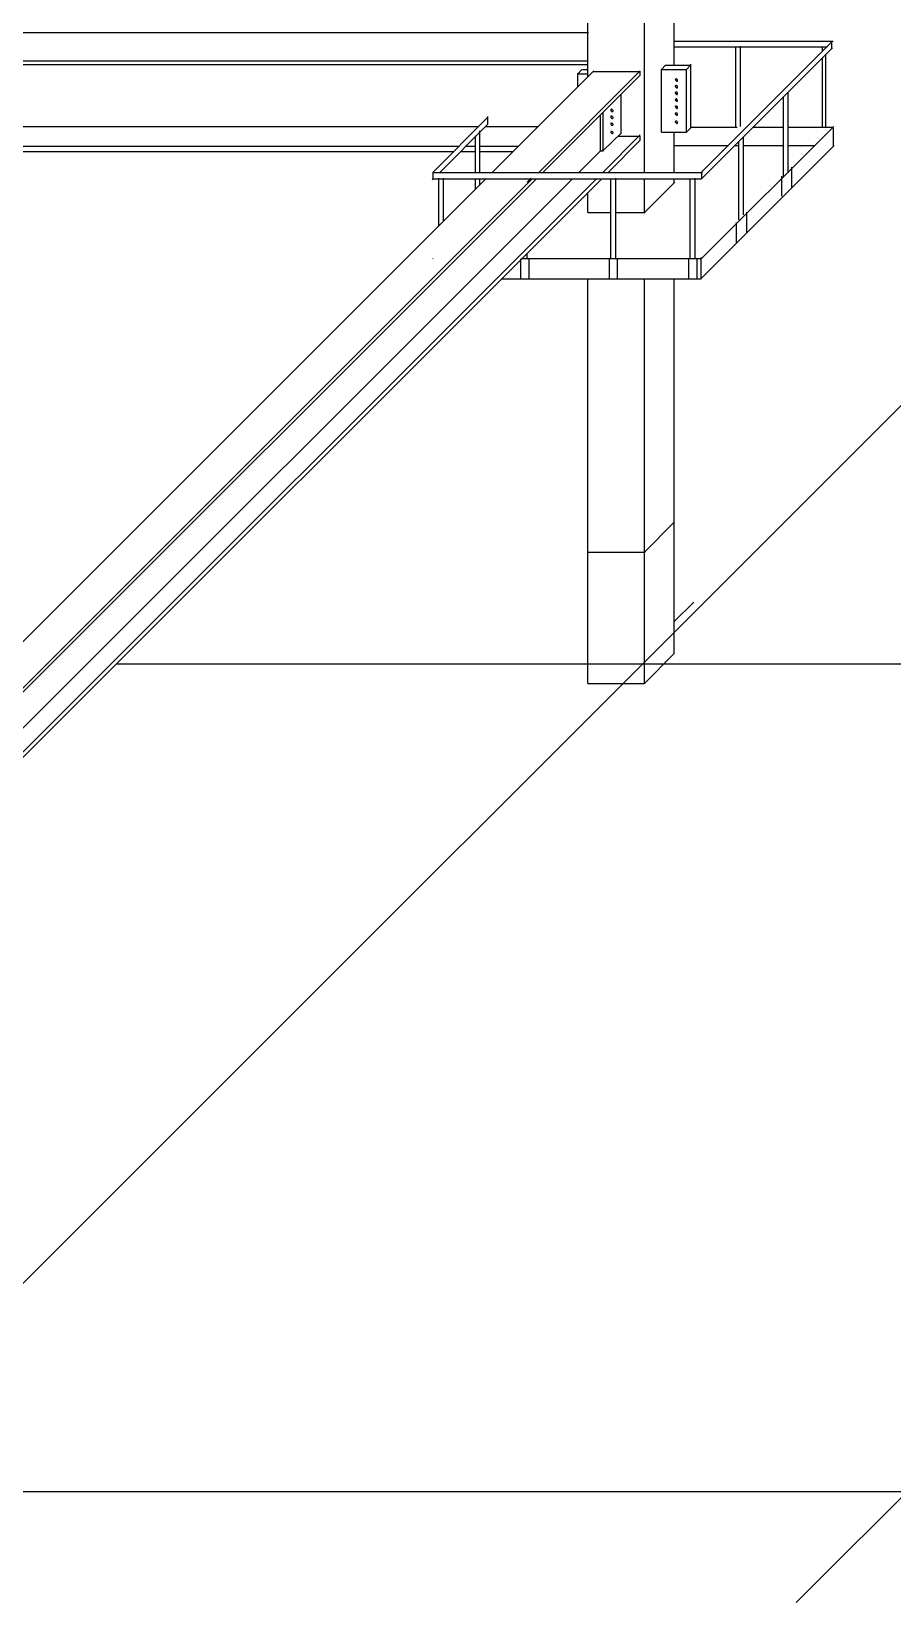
# Model space of a CAD drawing. Header units: metres. Extents: x 0 to 420, y 0 to 297.
# Drawn here: x 212.8 to 274.7, y 84.9 to 197.9 of the extents above; entities that cross this region are included whole.
import ezdxf

# ---------------------------------------------------------------- set-up
doc = ezdxf.new("R2010")
doc.units = ezdxf.units.M

msp = doc.modelspace()

# ---------------------------------------------------------------- linework, layer by layer
for p, q in [((189.16, 84.9), (319.3, 215.03)), ((252.77, 194.69), (252.77, 202.22)), ((256.83, 187.81), (256.83, 202.22)), ((258.97, 195.52), (258.97, 202.22)), ((165.65, 197.87), (252.82, 197.87)), ((258.97, 197.25), (270.39, 197.25)), ((258.97, 196.85), (269.98, 196.85)), ((260.92, 187.81), (270.36, 197.25)), ((260.92, 187.32), (270.36, 196.77)), ((263.41, 191.08), (263.41, 196.87)), ((263.73, 191.11), (263.73, 196.9)), ((269.63, 196.5), (269.63, 196.85)), ((270.31, 196.71), (270.31, 197.25)), ((163.6, 195.83), (252.77, 195.83)), ((260.16, 191.06), (260.16, 195.6)), ((269.63, 191.06), (269.63, 196.04)), ((269.87, 191.06), (269.87, 196.28)), ((163.6, 195.57), (252.77, 195.57)), ((245.89, 187.81), (253.19, 195.11)), ((249.23, 187.81), (256.53, 195.11)), ((249.53, 187.81), (256.53, 194.81)), ((252.04, 194.9), (252.34, 195.22)), ((252.04, 193.96), (252.04, 194.95)), ((252.04, 194.9), (252.77, 194.9)), ((252.37, 195.2), (252.77, 195.2)), ((253.14, 195.07), (256.5, 195.07)), ((256.5, 195.07), (256.5, 194.77)), ((258.05, 195.2), (258.35, 195.52)), ((258.05, 195.2), (259.86, 195.2)), ((258.05, 190.7), (258.05, 195.2)), ((258.35, 195.52), (260.13, 195.52)), ((259.08, 194.52), (259.05, 194.49)), ((259.05, 194.49), (259.05, 194.47)), ((259.05, 194.47), (259.08, 194.44)), ((259.13, 194.55), (259.08, 194.55)), ((259.08, 194.55), (259.08, 194.52)), ((259.16, 194.52), (259.13, 194.55)), ((259.18, 194.49), (259.16, 194.52)), ((259.21, 194.47), (259.18, 194.49)), ((259.21, 194.44), (259.21, 194.47)), ((259.86, 195.22), (260.16, 195.55)), ((259.86, 190.7), (259.86, 195.22)), ((255.15, 190.65), (255.15, 193.42)), ((259.08, 194.03), (259.05, 194.03)), ((259.05, 194.03), (259.05, 193.98)), ((259.05, 193.98), (259.08, 193.95)), ((259.08, 193.57), (259.05, 193.55)), ((259.05, 193.55), (259.05, 193.52)), ((259.05, 193.52), (259.08, 193.46)), ((259.08, 194.44), (259.1, 194.41)), ((259.13, 194.06), (259.08, 194.06)), ((259.08, 194.06), (259.08, 194.03)), ((259.08, 193.95), (259.1, 193.92)), ((259.13, 193.57), (259.08, 193.57)), ((259.08, 193.46), (259.1, 193.44)), ((259.1, 194.41), (259.13, 194.38)), ((259.1, 193.92), (259.13, 193.9)), ((259.1, 193.44), (259.13, 193.41)), ((259.13, 194.38), (259.16, 194.38)), ((259.16, 194.03), (259.13, 194.06)), ((259.13, 193.9), (259.16, 193.9)), ((259.16, 193.57), (259.13, 193.57)), ((259.13, 193.41), (259.16, 193.41)), ((259.16, 194.38), (259.18, 194.38)), ((259.18, 194.03), (259.16, 194.03)), ((259.16, 193.9), (259.18, 193.9)), ((259.18, 193.55), (259.16, 193.57)), ((259.16, 193.41), (259.18, 193.41)), ((259.18, 194.38), (259.21, 194.38)), ((259.21, 193.98), (259.18, 194.03)), ((259.18, 193.9), (259.21, 193.9)), ((259.21, 193.52), (259.18, 193.55)), ((259.18, 193.41), (259.21, 193.44)), ((259.21, 194.41), (259.21, 194.44)), ((259.21, 194.38), (259.21, 194.41)), ((259.21, 193.95), (259.21, 193.98)), ((259.21, 193.92), (259.21, 193.95)), ((259.21, 193.9), (259.21, 193.92)), ((259.21, 193.46), (259.21, 193.52)), ((259.21, 193.44), (259.21, 193.46)), ((267.17, 187.78), (267.17, 193.55)), ((254.44, 192.36), (254.42, 192.33)), ((254.42, 192.33), (254.42, 192.28)), ((254.42, 192.28), (254.42, 192.25)), ((254.42, 192.25), (254.44, 192.22)), ((254.47, 192.36), (254.44, 192.36)), ((254.44, 192.22), (254.47, 192.2)), ((254.5, 192.33), (254.47, 192.36)), ((254.47, 192.2), (254.5, 192.2)), ((254.52, 192.31), (254.5, 192.33)), ((254.5, 192.2), (254.55, 192.2)), ((254.55, 192.28), (254.52, 192.31)), ((254.58, 192.25), (254.55, 192.28)), ((254.55, 192.2), (254.58, 192.22)), ((254.58, 192.22), (254.58, 192.25)), ((259.08, 193.06), (259.05, 193.03)), ((259.05, 193.03), (259.05, 193)), ((259.05, 193), (259.08, 192.98)), ((259.08, 192.57), (259.05, 192.54)), ((259.05, 192.54), (259.05, 192.52)), ((259.05, 192.52), (259.08, 192.49)), ((259.13, 193.09), (259.08, 193.09)), ((259.08, 193.09), (259.08, 193.06)), ((259.08, 192.98), (259.1, 192.95)), ((259.13, 192.57), (259.08, 192.57)), ((259.08, 192.49), (259.1, 192.46)), ((259.1, 192.95), (259.13, 192.92)), ((259.1, 192.46), (259.13, 192.44)), ((259.16, 193.06), (259.13, 193.09)), ((259.13, 192.92), (259.16, 192.92)), ((259.16, 192.57), (259.13, 192.57)), ((259.13, 192.44), (259.16, 192.41)), ((259.18, 193.03), (259.16, 193.06)), ((259.16, 192.92), (259.18, 192.92)), ((259.18, 192.54), (259.16, 192.57)), ((259.16, 192.41), (259.18, 192.41)), ((259.21, 193), (259.18, 193.03)), ((259.18, 192.92), (259.21, 192.92)), ((259.21, 192.52), (259.18, 192.54)), ((259.18, 192.41), (259.21, 192.44)), ((259.21, 192.98), (259.21, 193)), ((259.21, 192.95), (259.21, 192.98)), ((259.21, 192.92), (259.21, 192.95)), ((259.21, 192.49), (259.21, 192.52)), ((259.21, 192.46), (259.21, 192.49)), ((259.21, 192.44), (259.21, 192.46)), ((266.84, 187.43), (266.84, 193.22)), ((165.07, 191.1), (244.91, 191.1)), ((241.62, 187.81), (245.58, 191.77)), ((242.11, 187.81), (245.58, 191.28)), ((245.4, 191.1), (249.18, 191.1)), ((245.58, 191.27), (245.58, 191.84)), ((253.68, 189.36), (253.68, 191.96)), ((253.87, 189.33), (253.87, 192.15)), ((254.42, 191.85), (254.42, 191.82)), ((254.44, 191.85), (254.42, 191.85)), ((254.42, 191.82), (254.42, 191.79)), ((254.42, 191.79), (254.42, 191.76)), ((254.42, 191.76), (254.44, 191.74)), ((254.42, 191.36), (254.42, 191.33)), ((254.44, 191.36), (254.42, 191.36)), ((254.42, 191.33), (254.42, 191.3)), ((254.42, 191.3), (254.42, 191.25)), ((254.42, 191.25), (254.44, 191.22)), ((254.47, 191.85), (254.44, 191.85)), ((254.44, 191.74), (254.47, 191.71)), ((254.47, 191.36), (254.44, 191.36)), ((254.44, 191.22), (254.47, 191.2)), ((254.5, 191.85), (254.47, 191.85)), ((254.47, 191.71), (254.5, 191.68)), ((254.5, 191.36), (254.47, 191.36)), ((254.47, 191.2), (254.5, 191.2)), ((254.52, 191.82), (254.5, 191.85)), ((254.5, 191.68), (254.55, 191.68)), ((254.52, 191.33), (254.5, 191.36)), ((254.5, 191.2), (254.55, 191.2)), ((254.55, 191.79), (254.52, 191.82)), ((254.55, 191.3), (254.52, 191.33)), ((254.58, 191.76), (254.55, 191.79)), ((254.55, 191.71), (254.58, 191.74)), ((254.55, 191.68), (254.55, 191.71)), ((254.58, 191.25), (254.55, 191.3)), ((254.55, 191.2), (254.55, 191.22)), ((254.55, 191.22), (254.58, 191.22)), ((254.58, 191.74), (254.58, 191.76)), ((254.58, 191.22), (254.58, 191.25)), ((259.08, 192.06), (259.05, 192.06)), ((259.05, 192.06), (259.05, 192)), ((259.05, 192), (259.08, 191.98)), ((259.08, 191.49), (259.05, 191.46)), ((259.05, 191.46), (259.05, 191.43)), ((259.05, 191.43), (259.08, 191.41)), ((259.08, 192.08), (259.08, 192.06)), ((259.13, 192.08), (259.08, 192.08)), ((259.08, 191.98), (259.1, 191.95)), ((259.13, 191.49), (259.08, 191.49)), ((259.08, 191.41), (259.1, 191.38)), ((259.1, 191.95), (259.13, 191.92)), ((259.1, 191.38), (259.13, 191.35)), ((259.16, 192.06), (259.13, 192.08)), ((259.13, 191.92), (259.16, 191.92)), ((259.16, 191.49), (259.13, 191.49)), ((259.13, 191.35), (259.16, 191.33)), ((259.18, 192.06), (259.16, 192.06)), ((259.16, 191.92), (259.18, 191.92)), ((259.18, 191.46), (259.16, 191.49)), ((259.16, 191.33), (259.18, 191.33)), ((259.21, 192), (259.18, 192.06)), ((259.18, 191.92), (259.21, 191.92)), ((259.21, 191.43), (259.18, 191.46)), ((259.18, 191.33), (259.21, 191.35)), ((259.21, 191.98), (259.21, 192)), ((259.21, 191.95), (259.21, 191.98)), ((259.21, 191.92), (259.21, 191.95)), ((259.21, 191.41), (259.21, 191.43)), ((259.21, 191.35), (259.21, 191.41)), ((259.86, 190.7), (260.21, 191.06)), ((260.16, 191.06), (263.49, 191.06)), ((260.86, 181.53), (270.44, 191.11)), ((264.65, 191.06), (266.84, 191.06)), ((267.17, 191.06), (270.36, 191.06)), ((244.68, 187.81), (244.68, 190.43)), ((245, 187.81), (245, 190.79)), ((253.85, 187.81), (256.53, 190.5)), ((255.17, 190.65), (253.87, 189.38)), ((254.22, 187.81), (256.53, 190.12)), ((254.42, 190.76), (254.42, 190.74)), ((254.44, 190.76), (254.42, 190.76)), ((254.42, 190.74), (254.42, 190.71)), ((254.42, 190.71), (254.42, 190.68)), ((254.42, 190.68), (254.44, 190.65)), ((254.47, 190.76), (254.44, 190.76)), ((254.44, 190.65), (254.47, 190.63)), ((254.5, 190.76), (254.47, 190.76)), ((254.47, 190.63), (254.5, 190.6)), ((254.52, 190.74), (254.5, 190.76)), ((254.5, 190.6), (254.55, 190.6)), ((254.55, 190.71), (254.52, 190.74)), ((254.58, 190.68), (254.55, 190.71)), ((254.55, 190.63), (254.58, 190.65)), ((254.55, 190.6), (254.55, 190.63)), ((254.58, 190.65), (254.58, 190.68)), ((254.94, 190.42), (256.5, 190.42)), ((256.5, 190.42), (256.5, 190.12)), ((258.05, 190.7), (259.86, 190.7)), ((258.97, 187.81), (258.97, 190.7)), ((263.62, 184.4), (263.62, 190.03)), ((263.95, 184.75), (263.95, 190.35)), ((270.42, 189.68), (270.42, 191)), ((163.6, 189.69), (243.5, 189.69)), ((163.6, 189.31), (243.12, 189.31)), ((243.61, 189.31), (244.68, 189.31)), ((243.99, 189.69), (244.68, 189.69)), ((245, 189.69), (247.78, 189.69)), ((245, 189.31), (247.39, 189.31)), ((252.12, 187.81), (253.72, 189.41)), ((253.68, 189.36), (253.87, 189.36)), ((258.97, 189.73), (262.87, 189.73)), ((260.89, 180.15), (270.47, 189.73)), ((263.35, 189.73), (263.62, 189.73)), ((263.95, 189.73), (266.84, 189.73)), ((267.17, 189.73), (269.06, 189.73)), ((241.62, 187.81), (241.62, 187.35)), ((241.68, 187.81), (261, 187.81)), ((260.94, 187.81), (260.94, 187.35)), ((267.41, 188.19), (267.41, 186.73)), ((199.96, 141.87), (245.43, 187.35)), ((199.96, 138.23), (249.07, 187.35)), ((199.96, 138.53), (248.77, 187.35)), ((200.89, 136.58), (251.66, 187.35)), ((201.15, 134.74), (253.76, 187.35)), ((201.15, 135.11), (253.39, 187.35)), ((241.57, 187.27), (241.68, 187.38)), ((241.59, 187.35), (260.92, 187.35)), ((242.03, 187.38), (242.03, 183.94)), ((242.35, 187.38), (242.35, 184.27)), ((244.68, 186.59), (244.68, 187.35)), ((245, 186.92), (245, 187.35)), ((248.39, 187.1), (248.68, 187.38)), ((254.42, 181.56), (254.42, 187.35)), ((254.77, 181.61), (254.77, 187.38)), ((256.83, 184.94), (256.83, 187.35)), ((256.83, 184.91), (259.02, 187.1)), ((258.97, 187.05), (258.97, 187.35)), ((260.13, 181.56), (260.13, 187.35)), ((260.48, 181.61), (260.48, 187.38)), ((266.68, 187.54), (266.68, 186.1)), ((252.77, 184.91), (252.77, 186.36)), ((252.77, 184.91), (254.42, 184.91)), ((254.77, 184.91), (256.88, 184.91)), ((264.16, 184.94), (264.16, 183.48)), ((263.43, 184.21), (263.43, 182.77)), ((241.62, 181.58), (241.65, 181.61)), ((247.93, 181.58), (247.93, 180.15)), ((248.02, 181.61), (260.92, 181.61)), ((248.06, 181.56), (248.06, 181.65)), ((248.39, 181.61), (248.39, 181.98)), ((248.52, 181.58), (248.52, 180.15)), ((254.29, 181.58), (254.29, 180.15)), ((254.88, 181.58), (254.88, 180.15)), ((260, 181.58), (260, 180.15)), ((260.59, 181.58), (260.59, 180.15)), ((260.92, 180.15), (260.92, 181.69)), ((246.56, 180.15), (260.92, 180.15)), ((252.77, 151.03), (252.77, 180.15)), ((256.83, 151.03), (256.83, 180.15)), ((258.97, 153.2), (258.97, 180.15)), ((267.73, 84.9), (347.72, 164.89)), ((256.83, 160.49), (258.97, 162.65)), ((252.77, 160.49), (256.88, 160.49)), ((258.97, 155.49), (260.37, 156.89)), ((256.83, 151.03), (258.97, 153.2)), ((218.85, 152.44), (374.56, 152.44)), ((236.42, 152.44), (252.77, 152.44)), ((252.77, 151.03), (256.83, 151.03)), ((85.53, 92.89), (315.01, 92.89))]:
    msp.add_line(p, q)

doc.saveas('drawing.dxf')
